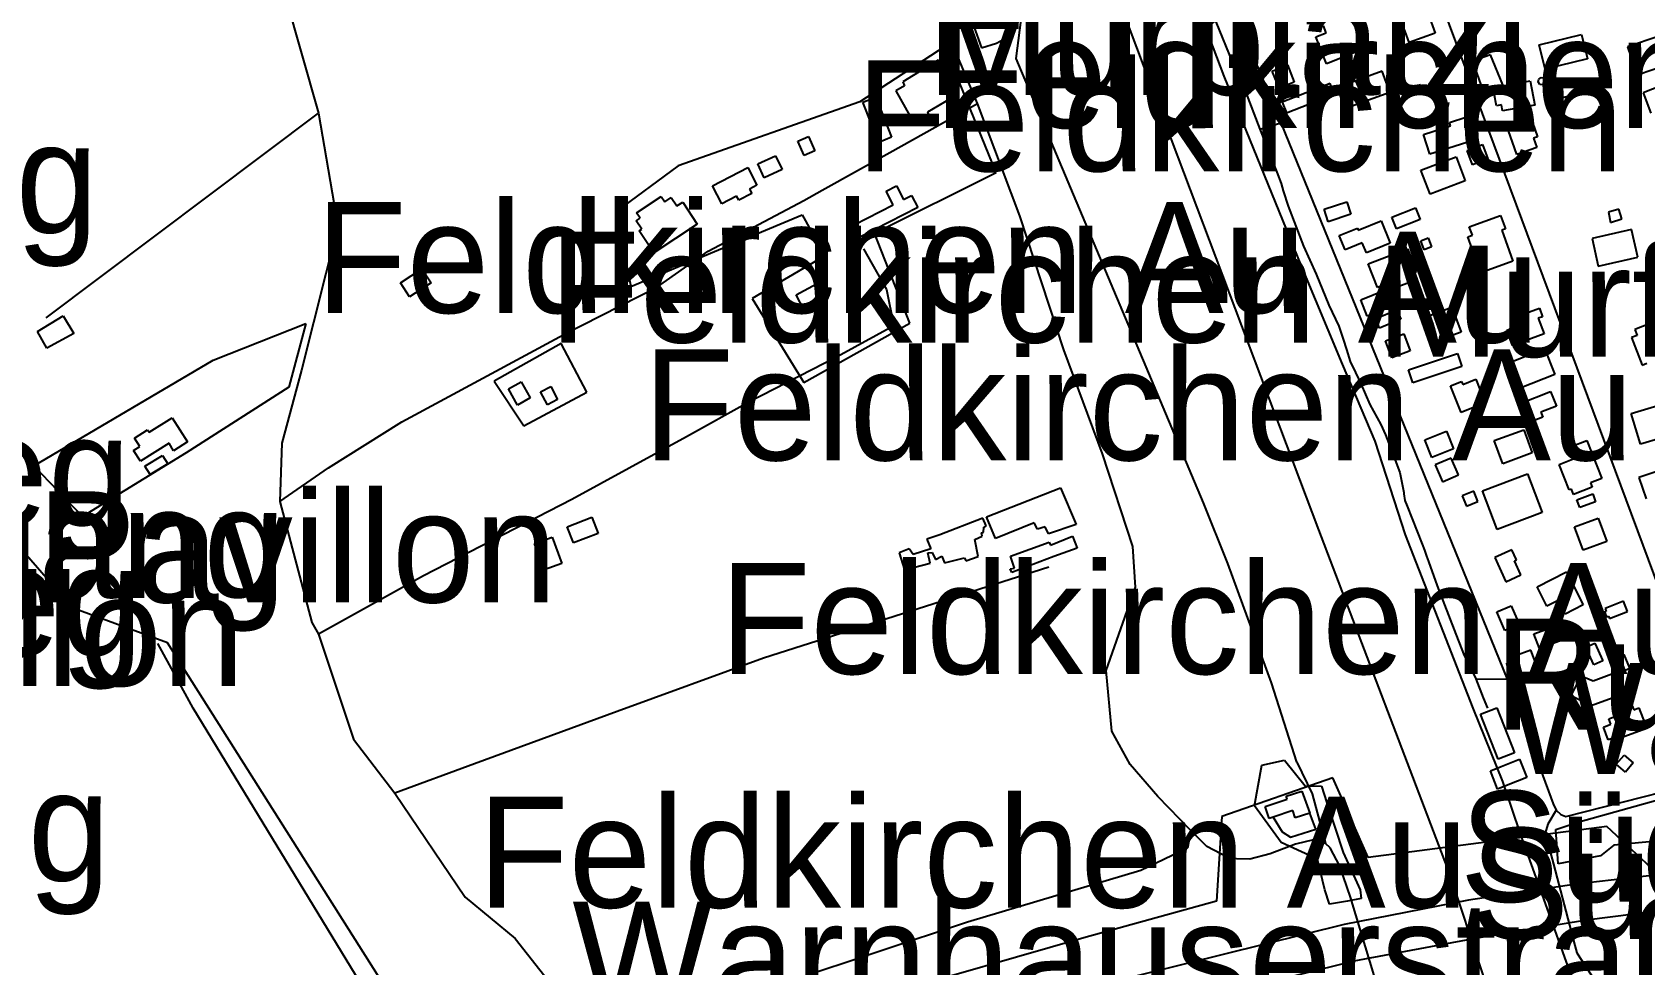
# Model space of a CAD drawing. Extents: x -3657 to 4700, y -7332 to 8131.
# Drawn here: x 984 to 1614, y 2395 to 2760 of the extents above; entities that cross this region are included whole.
import ezdxf

# ---------------------------------------------------------------- set-up
doc = ezdxf.new("R2010")
doc.units = 0
for name, color, linetype in [('OSM_BUILDING_FIRE_STATION', 9, 'CONTINUOUS'), ('OSM_BUILDING_GARAGE', 9, 'CONTINUOUS'), ('OSM_BUILDING_HOUSE', 9, 'CONTINUOUS'), ('OSM_BUILDING_RESIDENTIAL', 9, 'CONTINUOUS'), ('OSM_BUILDING_ROOF', 9, 'CONTINUOUS'), ('OSM_BUILDING_SHED', 9, 'CONTINUOUS'), ('OSM_BUILDING_YES', 9, 'CONTINUOUS'), ('OSM_HIGHWAY_CYCLEWAY', 8, 'CONTINUOUS'), ('OSM_HIGHWAY_FOOTWAY', 8, 'CONTINUOUS'), ('OSM_HIGHWAY_MOTORWAY', 8, 'CONTINUOUS'), ('OSM_HIGHWAY_PATH', 8, 'CONTINUOUS'), ('OSM_HIGHWAY_RESIDENTIAL', 8, 'CONTINUOUS'), ('OSM_HIGHWAY_SERVICE', 8, 'CONTINUOUS'), ('OSM_HIGHWAY_TRACK', 8, 'CONTINUOUS'), ('OSM_LABELS', 8, 'CONTINUOUS'), ('OSM_LANDUSE_CONSTRUCTION', 3, 'CONTINUOUS'), ('OSM_LANDUSE_FARMLAND', 3, 'CONTINUOUS'), ('OSM_LANDUSE_FOREST', 3, 'CONTINUOUS'), ('OSM_LANDUSE_GRASS', 3, 'CONTINUOUS'), ('OSM_LANDUSE_RESIDENTIAL', 3, 'CONTINUOUS'), ('OSM_LEISURE_OUTDOOR_SEATING', 3, 'CONTINUOUS'), ('OSM_LEISURE_SWIMMING_POOL', 3, 'CONTINUOUS'), ('OSM_WATERWAY_DRAIN', 4, 'CONTINUOUS'), ('OSM_WATERWAY_RIVER', 4, 'CONTINUOUS')]:
    doc.layers.add(name, color=color, linetype=linetype)

msp = doc.modelspace()

# ---------------------------------------------------------------- linework, layer by layer
at = {"layer": 'OSM_BUILDING_FIRE_STATION'}
for p, q in [((1553.702167, 2470.60049), (1557.941881, 2472.290653)), ((1557.941881, 2472.290653), (1565.048521, 2475.181721)), ((1565.048521, 2475.181721), (1567.938201, 2468.098604)), ((1556.553925, 2463.495134), (1553.702167, 2470.60049)), ((1567.938201, 2468.098604), (1560.725378, 2465.163058)), ((1560.725378, 2465.163058), (1556.553925, 2463.495134))]:
    msp.add_line(p, q, dxfattribs=at)
at = {"layer": 'OSM_BUILDING_GARAGE'}
for p, q in [((1547.232622, 2580.038537), (1542.704698, 2578.237179)), ((1548.848112, 2575.968802), (1547.232622, 2580.038537)), ((1542.704698, 2578.237179), (1544.312604, 2574.178564)), ((1544.312604, 2574.178564), (1548.848112, 2575.968802)), ((1569.493016, 2517.902812), (1563.182744, 2515.501001)), ((1573.179064, 2508.217733), (1569.493016, 2517.902812)), ((1563.182744, 2515.501001), (1566.876377, 2505.815923)), ((1566.876377, 2505.815923), (1573.179064, 2508.217733))]:
    msp.add_line(p, q, dxfattribs=at)
at = {"layer": 'OSM_BUILDING_HOUSE'}
for p, q in [((985.618426, 2642.452249), (995.652669, 2648.601328)), ((995.652669, 2648.601328), (999.85446, 2641.696123)), ((989.289306, 2635.980704), (985.618426, 2642.452249)), ((999.85446, 2641.696123), (989.289306, 2635.980704)), ((1549.834092, 2492.806117), (1556.2733, 2495.330241)), ((1556.751121, 2475.170601), (1549.834092, 2492.806117)), ((1556.2733, 2495.330241), (1563.182744, 2477.694726)), ((1563.182744, 2477.694726), (1556.751121, 2475.170601))]:
    msp.add_line(p, q, dxfattribs=at)
at = {"layer": 'OSM_BUILDING_RESIDENTIAL'}
for p, q in [((1521.69574, 2627.485412), (1540.861674, 2633.856881)), ((1540.861674, 2633.856881), (1542.560593, 2628.753034)), ((1523.39466, 2622.381565), (1521.69574, 2627.485412)), ((1542.560593, 2628.753034), (1523.39466, 2622.381565))]:
    msp.add_line(p, q, dxfattribs=at)
at = {"layer": 'OSM_BUILDING_ROOF'}
for p, q in [((1308.322089, 2732.119838), (1313.37334, 2734.121346)), ((1314.541347, 2716.452473), (1308.322089, 2732.119838)), ((1313.37334, 2734.121346), (1319.592598, 2718.453981)), ((1319.592598, 2718.453981), (1314.541347, 2716.452473))]:
    msp.add_line(p, q, dxfattribs=at)
at = {"layer": 'OSM_BUILDING_SHED'}
for p, q in [((1602.948075, 2473.21357), (1605.989444, 2476.782928)), ((1606.527941, 2470.15571), (1602.948075, 2473.21357)), ((1605.989444, 2476.782928), (1609.56931, 2473.725067)), ((1609.56931, 2473.725067), (1606.527941, 2470.15571))]:
    msp.add_line(p, q, dxfattribs=at)
at = {"layer": 'OSM_BUILDING_YES'}
for p, q in [((1528.567262, 2768.869761), (1532.109206, 2759.184683)), ((1489.545208, 2759.295878), (1488.437877, 2762.075751)), ((1500.216546, 2763.487927), (1504.380415, 2753.024484)), ((1521.953612, 2755.459653), (1518.404084, 2765.15585)), ((1485.472353, 2757.683551), (1489.545208, 2759.295878)), ((1489.651391, 2747.164511), (1485.472353, 2757.683551)), ((1532.109206, 2759.184683), (1521.953612, 2755.459653)), ((1572.784672, 2754.614571), (1589.296044, 2758.662067)), ((1589.296044, 2758.662067), (1591.639643, 2749.121542)), ((1619.664228, 2757.972658), (1607.384985, 2753.802848)), ((1504.380415, 2753.024484), (1489.651391, 2747.164511)), ((1553.770427, 2750.68939), (1546.701709, 2748.209744)), ((1558.58656, 2738.936087), (1553.770427, 2750.68939)), ((1575.128271, 2745.062927), (1572.784672, 2754.614571)), ((1591.639643, 2749.121542), (1575.128271, 2745.062927)), ((1607.384985, 2753.802848), (1611.101371, 2742.861268)), ((1337.772552, 2748.576687), (1324.006755, 2740.136992)), ((1343.559496, 2740.059155), (1337.772552, 2748.576687)), ((1468.376977, 2744.35128), (1474.323195, 2746.730851)), ((1471.077045, 2737.623987), (1468.376977, 2744.35128)), ((1474.323195, 2746.730851), (1477.023263, 2740.014677)), ((1511.365704, 2744.273443), (1501.088759, 2740.470577)), ((1514.384319, 2736.145094), (1511.365704, 2744.273443)), ((1546.701709, 2748.209744), (1550.903501, 2736.311886)), ((1611.101371, 2742.861268), (1623.388198, 2747.031077)), ((1324.674187, 2738.613621), (1321.306686, 2736.578754)), ((1321.306686, 2736.578754), (1328.542263, 2723.602306)), ((1324.006755, 2740.136992), (1324.674187, 2738.613621)), ((1342.581101, 2733.60985), (1343.559496, 2740.059155)), ((1477.023263, 2740.014677), (1471.077045, 2737.623987)), ((1491.062101, 2739.480942), (1472.358819, 2732.197674)), ((1492.685175, 2735.300013), (1491.062101, 2739.480942)), ((1501.088759, 2740.470577), (1493.838014, 2737.779659)), ((1493.838014, 2737.779659), (1496.856629, 2729.640191)), ((1504.653456, 2732.531259), (1501.088759, 2740.470577)), ((1501.088759, 2740.470577), (1504.653456, 2732.531259)), ((1550.903501, 2736.311886), (1558.58656, 2738.936087)), ((1558.920277, 2738.569143), (1569.326158, 2740.481696)), ((1559.345006, 2736.256289), (1558.920277, 2738.569143)), ((1569.326158, 2740.481696), (1571.062999, 2731.063486)), ((1576.561734, 2738.335634), (1585.920959, 2740.881998)), ((1578.071042, 2732.798127), (1576.561734, 2738.335634)), ((1585.920959, 2740.881998), (1587.430267, 2735.344491)), ((1624.374178, 2740.103633), (1613.391878, 2735.767031)), ((1333.745203, 2728.417047), (1342.581101, 2733.60985)), ((1472.358819, 2732.197674), (1473.989478, 2728.016745)), ((1473.989478, 2728.016745), (1492.685175, 2735.300013)), ((1496.856629, 2729.640191), (1504.653456, 2732.531259)), ((1504.653456, 2732.531259), (1514.384319, 2736.145094)), ((1555.219059, 2735.489044), (1559.345006, 2736.256289)), ((1556.083688, 2730.785499), (1555.219059, 2735.489044)), ((1558.055648, 2731.141322), (1556.083688, 2730.785499)), ((1558.495547, 2728.750631), (1558.055648, 2731.141322)), ((1571.062999, 2731.063486), (1558.495547, 2728.750631)), ((1587.430267, 2735.344491), (1578.071042, 2732.798127)), ((1613.391878, 2735.767031), (1616.509092, 2727.861072)), ((1328.542263, 2723.602306), (1334.329207, 2727.004871)), ((1334.329207, 2727.004871), (1333.745203, 2728.417047)), ((1537.714123, 2724.247237), (1544.168499, 2726.270985)), ((1538.146437, 2722.86842), (1537.714123, 2724.247237)), ((1544.168499, 2726.270985), (1547.035426, 2717.17524)), ((1559.837996, 2723.602306), (1569.22756, 2726.871437)), ((1569.22756, 2726.871437), (1572.094486, 2718.631893)), ((1282.944481, 2716.919491), (1287.055259, 2718.720849)), ((1287.055259, 2718.720849), (1289.512624, 2713.083266)), ((1527.626789, 2719.56593), (1538.146437, 2722.86842)), ((1530.053817, 2711.837883), (1527.626789, 2719.56593)), ((1563.994281, 2711.69333), (1559.837996, 2723.602306)), ((1572.094486, 2718.631893), (1570.547256, 2718.098157)), ((1570.547256, 2718.098157), (1571.82903, 2714.428725)), ((1267.237061, 2708.012778), (1274.237519, 2711.215191)), ((1274.237519, 2711.215191), (1276.732807, 2705.77776)), ((1285.409431, 2711.293028), (1282.944481, 2716.919491)), ((1289.512624, 2713.083266), (1285.409431, 2711.293028)), ((1547.035426, 2717.17524), (1530.053817, 2711.837883)), ((1544.623567, 2713.283417), (1550.638045, 2715.585152)), ((1546.76997, 2707.679193), (1544.623567, 2713.283417)), ((1550.638045, 2715.585152), (1552.776863, 2709.969808)), ((1571.82903, 2714.428725), (1563.994281, 2711.69333)), ((1249.572851, 2699.40629), (1263.30831, 2706.611722)), ((1263.30831, 2706.611722), (1266.948852, 2699.673158)), ((1269.732349, 2702.575346), (1267.237061, 2708.012778)), ((1276.732807, 2705.77776), (1269.732349, 2702.575346)), ((1526.564964, 2705.577609), (1540.308008, 2710.792651)), ((1530.137246, 2696.170518), (1526.564964, 2705.577609)), ((1540.308008, 2710.792651), (1543.887874, 2701.38556)), ((1552.776863, 2709.969808), (1546.76997, 2707.679193)), ((1253.220977, 2692.456607), (1249.572851, 2699.40629)), ((1266.948852, 2699.673158), (1264.028834, 2698.149788)), ((1317.408273, 2697.404782), (1321.496298, 2699.506366)), ((1321.496298, 2699.506366), (1324.264626, 2694.091173)), ((1543.887874, 2701.38556), (1530.137246, 2696.170518)), ((1219.819009, 2688.953967), (1229.451275, 2695.303197)), ((1229.451275, 2695.303197), (1230.861985, 2693.179374)), ((1230.861985, 2693.179374), (1233.440702, 2694.880657)), ((1233.440702, 2694.880657), (1235.625026, 2691.567048)), ((1235.625026, 2691.567048), (1237.907949, 2693.068179)), ((1237.907949, 2693.068179), (1243.565957, 2684.483931)), ((1258.962414, 2695.46999), (1253.220977, 2692.456607)), ((1259.834627, 2693.813185), (1258.962414, 2695.46999)), ((1264.908632, 2696.481864), (1259.834627, 2693.813185)), ((1264.028834, 2698.149788), (1264.908632, 2696.481864)), ((1320.184186, 2691.989589), (1317.408273, 2697.404782)), ((1324.264626, 2694.091173), (1327.38184, 2695.69238)), ((1327.38184, 2695.69238), (1329.793699, 2690.988834)), ((1488.672995, 2690.310545), (1497.569569, 2693.201613)), ((1497.569569, 2693.201613), (1499.154721, 2688.320156)), ((1219.690073, 2685.81827), (1221.222134, 2686.830144)), ((1221.222134, 2686.830144), (1219.819009, 2688.953967)), ((1305.000095, 2684.217063), (1320.184186, 2691.989589)), ((1329.793699, 2690.988834), (1307.404369, 2679.524637)), ((1490.258148, 2685.429088), (1488.672995, 2690.310545)), ((1499.154721, 2688.320156), (1490.258148, 2685.429088)), ((1515.165519, 2687.163729), (1524.426146, 2690.910998)), ((1517.023712, 2682.582498), (1515.165519, 2687.163729)), ((1526.284339, 2686.329767), (1517.023712, 2682.582498)), ((1524.426146, 2690.910998), (1526.284339, 2686.329767)), ((1545.480611, 2683.41646), (1557.721932, 2687.842018)), ((1557.721932, 2687.842018), (1559.618047, 2682.604737)), ((1603.92647, 2690.366143), (1599.906706, 2689.142999)), ((1599.906706, 2689.142999), (1600.634814, 2685.128862)), ((1600.634814, 2685.128862), (1605.102062, 2686.48544)), ((1605.102062, 2686.48544), (1603.92647, 2690.366143)), ((1221.866813, 2682.504661), (1219.690073, 2685.81827)), ((1220.933925, 2681.893089), (1221.866813, 2682.504661)), ((1226.599517, 2673.297722), (1220.933925, 2681.893089)), ((1243.565957, 2684.483931), (1226.599517, 2673.297722)), ((1307.404369, 2679.524637), (1305.000095, 2684.217063)), ((1494.626798, 2680.047254), (1501.7031, 2682.893844)), ((1496.871798, 2674.476388), (1494.626798, 2680.047254)), ((1501.7031, 2682.893844), (1502.036816, 2682.071001)), ((1502.036816, 2682.071001), (1511.054741, 2685.707075)), ((1511.054741, 2685.707075), (1514.581515, 2676.978274)), ((1544.851101, 2679.46904), (1546.671372, 2680.12509)), ((1546.671372, 2680.12509), (1545.480611, 2683.41646)), ((1559.618047, 2682.604737), (1558.146662, 2682.071001)), ((1558.146662, 2682.071001), (1562.553234, 2669.928515)), ((1608.901877, 2682.32675), (1593.467498, 2678.857468)), ((1611.328905, 2671.540842), (1608.901877, 2682.32675)), ((1503.614384, 2677.200663), (1496.871798, 2674.476388)), ((1505.22229, 2673.208766), (1503.614384, 2677.200663)), ((1514.581515, 2676.978274), (1505.22229, 2673.208766)), ((1505.988321, 2668.905522), (1521.301348, 2674.86557)), ((1521.301348, 2674.86557), (1524.843292, 2665.780944)), ((1526.542211, 2678.001267), (1529.356046, 2679.057619)), ((1527.869492, 2674.476388), (1526.542211, 2678.001267)), ((1530.675742, 2675.53274), (1527.869492, 2674.476388)), ((1529.356046, 2679.057619), (1530.675742, 2675.53274)), ((1549.963028, 2665.369523), (1544.851101, 2679.46904)), ((1593.467498, 2678.857468), (1595.894526, 2668.07156)), ((1509.568186, 2659.720821), (1505.988321, 2668.905522)), ((1562.553234, 2669.928515), (1549.963028, 2665.369523)), ((1595.894526, 2668.07156), (1611.328905, 2671.540842)), ((1127.516114, 2661.511059), (1135.965204, 2666.98185)), ((1131.050473, 2656.062508), (1127.516114, 2661.511059)), ((1139.491979, 2661.533298), (1131.050473, 2656.062508)), ((1135.965204, 2666.98185), (1139.491979, 2661.533298)), ((1282.216373, 2656.851992), (1290.255902, 2661.121877)), ((1290.255902, 2661.121877), (1293.320024, 2655.36198)), ((1514.877309, 2661.789047), (1509.568186, 2659.720821)), ((1515.870874, 2659.231563), (1514.877309, 2661.789047)), ((1524.191028, 2662.467336), (1515.870874, 2659.231563)), ((1524.843292, 2665.780944), (1523.159541, 2665.124894)), ((1523.159541, 2665.124894), (1524.191028, 2662.467336)), ((1285.288079, 2651.092095), (1282.216373, 2656.851992)), ((1293.320024, 2655.36198), (1285.288079, 2651.092095)), ((1503.007627, 2654.906081), (1512.75366, 2658.720067)), ((1505.525669, 2648.467894), (1503.007627, 2654.906081)), ((1512.75366, 2658.720067), (1515.271701, 2652.28188)), ((1515.271701, 2652.28188), (1505.525669, 2648.467894)), ((1527.164137, 2647.756247), (1538.669765, 2651.970535)), ((1538.669765, 2651.970535), (1542.242046, 2642.20762)), ((1562.189179, 2647.633932), (1572.890854, 2651.581352)), ((1574.104368, 2648.278863), (1572.45854, 2647.667291)), ((1572.890854, 2651.581352), (1574.104368, 2648.278863)), ((1530.744003, 2637.993332), (1527.164137, 2647.756247)), ((1542.242046, 2642.20762), (1530.744003, 2637.993332)), ((1560.186882, 2642.941507), (1563.470953, 2644.153531)), ((1562.363622, 2637.048175), (1560.186882, 2642.941507)), ((1563.470953, 2644.153531), (1562.189179, 2647.633932)), ((1572.45854, 2647.667291), (1574.703541, 2641.596048)), ((1616.152622, 2645.554587), (1610.206404, 2643.286211)), ((1610.206404, 2643.286211), (1611.086202, 2640.973356)), ((1512.662647, 2638.782816), (1519.867885, 2641.562689)), ((1515.203441, 2632.188957), (1512.662647, 2638.782816)), ((1519.867885, 2641.562689), (1522.40868, 2634.96883)), ((1561.33972, 2630.409838), (1574.893152, 2635.769434)), ((1574.703541, 2641.596048), (1562.363622, 2637.048175)), ((1574.893152, 2635.769434), (1578.890163, 2625.672934)), ((1611.086202, 2640.973356), (1608.901877, 2640.139394)), ((1608.901877, 2640.139394), (1613.035408, 2629.320128)), ((1522.40868, 2634.96883), (1515.203441, 2632.188957)), ((1565.336731, 2620.313339), (1561.33972, 2630.409838)), ((1613.035408, 2629.320128), (1614.916355, 2630.042895)), ((1538.154021, 2621.258496), (1542.461995, 2622.982017)), ((1542.461995, 2622.982017), (1542.96257, 2621.736634)), ((1542.96257, 2621.736634), (1548.066912, 2623.782621)), ((1548.066912, 2623.782621), (1551.737792, 2614.609039)), ((1578.890163, 2625.672934), (1565.336731, 2620.313339)), ((1169.738811, 2620.024232), (1174.691464, 2622.792986)), ((1173.258001, 2613.730599), (1169.738811, 2620.024232)), ((1174.691464, 2622.792986), (1178.210654, 2616.499353)), ((1182.291094, 2618.934522), (1186.29569, 2621.024986)), ((1184.991162, 2613.775077), (1182.291094, 2618.934522)), ((1186.29569, 2621.024986), (1188.995758, 2615.865542)), ((1542.325475, 2610.839531), (1538.154021, 2621.258496)), ((1565.389822, 2614.353291), (1577.236751, 2619.056836)), ((1577.236751, 2619.056836), (1579.504505, 2613.330298)), ((1608.772941, 2610.450349), (1629.850159, 2616.755101)), ((1178.210654, 2616.499353), (1173.258001, 2613.730599)), ((1188.995758, 2615.865542), (1184.991162, 2613.775077)), ((1551.737792, 2614.609039), (1542.325475, 2610.839531)), ((1568.431191, 2606.69196), (1565.389822, 2614.353291)), ((1579.504505, 2613.330298), (1573.414182, 2610.917368)), ((1573.414182, 2610.917368), (1574.187797, 2608.982576)), ((1612.390729, 2598.36346), (1608.772941, 2610.450349)), ((1023.571071, 2600.820868), (1028.660245, 2604.023282)), ((1028.660245, 2604.023282), (1029.274586, 2603.044767)), ((1029.274586, 2603.044767), (1038.345602, 2608.737947)), ((1038.345602, 2608.737947), (1044.284235, 2599.275259)), ((1555.188722, 2599.786755), (1566.770194, 2604.06776)), ((1566.770194, 2604.06776), (1570.114942, 2595.027613)), ((1574.187797, 2608.982576), (1568.431191, 2606.69196)), ((1633.28592, 2604.612615), (1612.390729, 2598.36346)), ((1025.649213, 2597.518379), (1023.571071, 2600.820868)), ((1037.048659, 2598.741523), (1025.884332, 2591.725123)), ((1038.853761, 2595.861575), (1037.048659, 2598.741523)), ((1044.284235, 2599.275259), (1038.853761, 2595.861575)), ((1528.074272, 2600.142579), (1536.546116, 2603.500666)), ((1530.804678, 2593.248494), (1528.074272, 2600.142579)), ((1536.546116, 2603.500666), (1539.284106, 2596.606581)), ((1558.533469, 2590.746608), (1555.188722, 2599.786755)), ((1585.34454, 2597.529498), (1591.381771, 2599.89795)), ((1591.381771, 2599.89795), (1597.229391, 2584.986711)), ((1023.207017, 2595.983889), (1025.649213, 2597.518379)), ((1025.884332, 2591.725123), (1023.207017, 2595.983889)), ((1027.643927, 2589.790332), (1034.538202, 2594.026858)), ((1034.538202, 2594.026858), (1036.563253, 2590.735488)), ((1539.284106, 2596.606581), (1530.804678, 2593.248494)), ((1538.373971, 2592.981626), (1532.169881, 2590.26847)), ((1541.233313, 2586.432245), (1538.373971, 2592.981626)), ((1570.114942, 2595.027613), (1558.533469, 2590.746608)), ((1580.619421, 2590.468621), (1587.119304, 2593.014984)), ((1587.119304, 2593.014984), (1585.34454, 2597.529498)), ((1029.676562, 2586.487842), (1027.643927, 2589.790332)), ((1036.563253, 2590.735488), (1029.676562, 2586.487842)), ((1532.169881, 2590.26847), (1535.029223, 2583.730208)), ((1535.029223, 2583.730208), (1541.233313, 2586.432245)), ((1550.615291, 2580.18309), (1568.188488, 2586.865905)), ((1568.188488, 2586.865905), (1573.960263, 2571.698917)), ((1584.525418, 2580.494436), (1580.619421, 2590.468621)), ((1619.967606, 2588.155766), (1611.821895, 2585.375893)), ((1611.821895, 2585.375893), (1614.666068, 2577.036274)), ((1356.733706, 2569.997635), (1385.630503, 2581.295039)), ((1385.630503, 2581.295039), (1391.698072, 2566.950894)), ((1556.387067, 2565.016102), (1550.615291, 2580.18309)), ((1585.435554, 2580.850259), (1584.525418, 2580.494436)), ((1586.269844, 2578.715317), (1585.435554, 2580.850259)), ((1593.520589, 2581.561907), (1586.269844, 2578.715317)), ((1597.229391, 2584.986711), (1592.853157, 2583.274309)), ((1592.853157, 2583.274309), (1593.520589, 2581.561907)), ((1192.696975, 2566.083573), (1202.389917, 2569.841962)), ((1202.389917, 2569.841962), (1204.839698, 2563.51497)), ((1355.247151, 2569.530616), (1338.477907, 2563.003474)), ((1356.619939, 2566.439397), (1355.247151, 2569.530616)), ((1355.641543, 2565.894542), (1356.619939, 2566.439397)), ((1360.177051, 2561.468984), (1356.733706, 2569.997635)), ((1375.308051, 2567.651422), (1360.177051, 2561.468984)), ((1376.59741, 2565.182894), (1375.308051, 2567.651422)), ((1391.698072, 2566.950894), (1380.905384, 2563.392656)), ((1573.960263, 2571.698917), (1556.387067, 2565.016102)), ((1586.649067, 2566.094693), (1595.849019, 2569.463899)), ((1595.849019, 2569.463899), (1599.186182, 2560.345915)), ((1179.970249, 2559.556431), (1186.826602, 2562.102795)), ((1186.826602, 2562.102795), (1190.664339, 2551.783906)), ((1195.146756, 2559.767701), (1192.696975, 2566.083573)), ((1204.839698, 2563.51497), (1195.146756, 2559.767701)), ((1338.477907, 2563.003474), (1333.388733, 2561.313311)), ((1333.388733, 2561.313311), (1334.951132, 2557.488205)), ((1352.160275, 2561.157638), (1355.012033, 2562.369663)), ((1353.487556, 2554.474823), (1352.160275, 2561.157638)), ((1354.738992, 2563.781838), (1355.565698, 2563.937511)), ((1355.012033, 2562.369663), (1354.738992, 2563.781838)), ((1355.565698, 2563.937511), (1355.641543, 2565.894542)), ((1366.03984, 2554.552659), (1381.254269, 2560.101286)), ((1379.570519, 2566.050215), (1376.59741, 2565.182894)), ((1380.905384, 2563.392656), (1379.570519, 2566.050215)), ((1381.254269, 2560.101286), (1381.724506, 2558.855903)), ((1381.724506, 2558.855903), (1390.287363, 2562.414141)), ((1390.287363, 2562.414141), (1392.160725, 2557.721715)), ((1589.978646, 2556.987828), (1586.649067, 2566.094693)), ((1599.186182, 2560.345915), (1589.978646, 2556.987828)), ((1183.800402, 2549.237542), (1179.970249, 2559.556431)), ((1326.471705, 2557.443727), (1322.5202, 2555.964835)), ((1322.5202, 2555.964835), (1324.674187, 2549.315378)), ((1328.072026, 2555.264307), (1326.471705, 2557.443727)), ((1334.951132, 2557.488205), (1328.072026, 2555.264307)), ((1333.707281, 2555.886998), (1335.504798, 2556.042671)), ((1334.602247, 2551.895101), (1333.707281, 2555.886998)), ((1335.504798, 2556.042671), (1336.756234, 2553.307276)), ((1336.756234, 2553.307276), (1339.175677, 2554.630496)), ((1339.175677, 2554.630496), (1340.237502, 2552.017415)), ((1340.237502, 2552.017415), (1348.057082, 2553.974446)), ((1348.057082, 2553.974446), (1348.641085, 2552.762421)), ((1348.641085, 2552.762421), (1353.487556, 2554.474823)), ((1367.609823, 2549.93807), (1366.03984, 2554.552659)), ((1383.051786, 2554.519301), (1366.547999, 2548.259026)), ((1392.160725, 2557.721715), (1383.051786, 2554.519301)), ((1562.067828, 2557.143501), (1555.446593, 2554.118999)), ((1555.446593, 2554.118999), (1559.777321, 2544.634072)), ((1563.895683, 2553.151603), (1562.067828, 2557.143501)), ((1190.664339, 2551.783906), (1183.800402, 2549.237542)), ((1324.674187, 2549.315378), (1334.602247, 2551.895101)), ((1366.001917, 2549.593366), (1367.609823, 2549.93807)), ((1366.547999, 2548.259026), (1366.001917, 2549.593366)), ((1559.777321, 2544.634072), (1565.594603, 2547.280511)), ((1563.084146, 2552.773541), (1563.895683, 2553.151603)), ((1565.594603, 2547.280511), (1563.084146, 2552.773541)), ((1571.96555, 2542.576966), (1583.516685, 2548.448058)), ((1583.516685, 2548.448058), (1590.046906, 2535.605044)), ((1575.795703, 2535.049069), (1571.96555, 2542.576966)), ((1556.265715, 2532.802932), (1561.885801, 2535.215862)), ((1561.885801, 2535.215862), (1564.99543, 2527.965952)), ((1580.20986, 2537.284087), (1575.795703, 2535.049069)), ((1582.909928, 2531.980089), (1580.20986, 2537.284087)), ((1590.046906, 2535.605044), (1582.909928, 2531.980089)), ((1559.375344, 2525.564142), (1556.265715, 2532.802932)), ((1564.99543, 2527.965952), (1559.375344, 2525.564142)), ((1570.752036, 2524.174205), (1581.089657, 2527.988191)), ((1572.860517, 2518.458786), (1570.752036, 2524.174205)), ((1583.198137, 2522.272772), (1572.860517, 2518.458786)), ((1581.089657, 2527.988191), (1583.198137, 2522.272772)), ((1591.048055, 2519.003641), (1594.597583, 2520.615968)), ((1594.172853, 2512.131795), (1591.048055, 2519.003641)), ((1594.597583, 2520.615968), (1597.714796, 2513.733002)), ((1606.019782, 2516.17929), (1601.689054, 2514.377932)), ((1608.287536, 2510.741858), (1606.019782, 2516.17929)), ((1597.714796, 2513.733002), (1594.172853, 2512.131795)), ((1601.689054, 2514.377932), (1603.956808, 2508.9405)), ((1603.956808, 2508.9405), (1608.287536, 2510.741858)), ((1585.261111, 2499.922592), (1589.205031, 2507.739595)), ((1589.205031, 2507.739595), (1593.899812, 2505.88264)), ((1593.899812, 2505.88264), (1602.31098, 2508.929381)), ((1602.31098, 2508.929381), (1605.663312, 2500.667598)), ((1593.080691, 2496.053008), (1585.261111, 2499.922592)), ((1605.663312, 2500.667598), (1593.080691, 2496.053008)), ((1600.020473, 2491.026998), (1602.432331, 2491.927677)), ((1600.839595, 2488.858697), (1600.020473, 2491.026998)), ((1601.81799, 2493.562242), (1609.083904, 2496.297637)), ((1602.432331, 2491.927677), (1601.81799, 2493.562242)), ((1609.083904, 2496.297637), (1609.766506, 2494.47404)), ((1609.766506, 2494.47404), (1611.821895, 2495.241285)), ((1611.821895, 2495.241285), (1614.825341, 2487.24637)), ((1597.934746, 2487.768986), (1600.839595, 2488.858697)), ((1599.823277, 2482.731856), (1597.934746, 2487.768986)), ((1614.825341, 2487.24637), (1603.09218, 2482.843051)), ((1602.720541, 2483.821566), (1599.823277, 2482.731856)), ((1603.09218, 2482.843051), (1602.720541, 2483.821566)), ((1465.676909, 2456.712243), (1474.24735, 2459.603311)), ((1473.875711, 2460.704141), (1479.935696, 2462.750128)), ((1474.24735, 2459.603311), (1473.875711, 2460.704141)), ((1479.935696, 2462.750128), (1483.068078, 2454.065804)), ((1467.254477, 2452.030937), (1465.676909, 2456.712243)), ((1476.454428, 2455.133275), (1468.816876, 2452.553553)), ((1476.454428, 2455.133275), (1468.816876, 2452.553553)), ((1477.432824, 2452.242207), (1476.454428, 2455.133275)), ((1477.432824, 2452.242207), (1476.454428, 2455.133275)), ((1483.068078, 2454.065804), (1477.432824, 2452.242207)), ((1483.068078, 2454.065804), (1477.432824, 2452.242207)), ((1485.510275, 2447.850008), (1483.068078, 2454.065804)), ((1468.816876, 2452.553553), (1467.254477, 2452.030937)), ((1468.816876, 2452.553553), (1472.290559, 2446.726939)), ((1472.290559, 2446.726939), (1475.544293, 2444.703191)), ((1475.544293, 2444.703191), (1485.510275, 2447.850008))]:
    msp.add_line(p, q, dxfattribs=at)
at = {"layer": 'OSM_HIGHWAY_CYCLEWAY'}
for p, q in [((1353.2221, 2731.697297), (1337.416082, 2769.236704)), ((1369.703134, 2687.708584), (1353.2221, 2731.697297)), ((1386.988122, 2635.246818), (1369.703134, 2687.708584)), ((1402.043278, 2594.627311), (1386.988122, 2635.246818)), ((1413.882622, 2558.333287), (1402.043278, 2594.627311)), ((1414.982369, 2542.499129), (1413.882622, 2558.333287)), ((1403.522248, 2509.852299), (1414.982369, 2542.499129)), ((1405.706573, 2486.15666), (1403.522248, 2509.852299)), ((1412.919395, 2473.113495), (1405.706573, 2486.15666)), ((1423.636239, 2460.570707), (1412.919395, 2473.113495)), ((1436.651175, 2447.294033), (1423.636239, 2460.570707)), ((1442.840095, 2440.989281), (1436.651175, 2447.294033)), ((1448.316077, 2438.142691), (1442.840095, 2440.989281)), ((1477.463162, 2441.967796), (1467.664037, 2438.176049)), ((1484.539464, 2443.63572), (1477.463162, 2441.967796)), ((1486.867894, 2443.291016), (1484.539464, 2443.63572)), ((1489.302506, 2442.201305), (1486.867894, 2443.291016)), ((1491.062101, 2440.511143), (1489.302506, 2442.201305)), ((1494.907423, 2433.383548), (1491.062101, 2440.511143)), ((1451.319523, 2436.585962), (1448.316077, 2438.142691)), ((1454.421568, 2436.230138), (1451.319523, 2436.585962)), ((1459.654846, 2436.163421), (1454.421568, 2436.230138)), ((1467.664037, 2438.176049), (1459.654846, 2436.163421)), ((1499.003032, 2421.174345), (1494.907423, 2433.383548)), ((1508.658051, 2389.316998), (1499.003032, 2421.174345))]:
    msp.add_line(p, q, dxfattribs=at)
at = {"layer": 'OSM_HIGHWAY_FOOTWAY'}
for p, q in [((1446.427546, 2763.576882), (1452.70748, 2747.965115)), ((1452.70748, 2747.965115), (1457.811822, 2736.589874)), ((1457.811822, 2736.589874), (1463.62152, 2721.600798)), ((1465.858936, 2722.223489), (1471.805153, 2724.035967)), ((1463.62152, 2721.600798), (1465.858936, 2722.223489)), ((1463.62152, 2721.600798), (1470.220001, 2704.821483)), ((1470.220001, 2704.821483), (1471.956843, 2700.340328)), ((1471.956843, 2700.340328), (1472.722873, 2697.549335)), ((1472.722873, 2697.549335), (1474.626573, 2691.466973)), ((1474.626573, 2691.466973), (1480.625882, 2675.810727)), ((1480.625882, 2675.810727), (1485.639211, 2664.946983)), ((1485.639211, 2664.946983), (1490.599449, 2652.815616)), ((1490.599449, 2652.815616), (1494.467524, 2644.531594)), ((1494.467524, 2644.531594), (1496.21195, 2639.516703)), ((1496.21195, 2639.516703), (1497.448217, 2635.502566)), ((1497.448217, 2635.502566), (1498.912018, 2630.732304)), ((1498.912018, 2630.732304), (1500.974992, 2626.42906)), ((1500.974992, 2626.42906), (1503.227577, 2621.803351)), ((1503.227577, 2621.803351), (1506.617831, 2613.94187)), ((1506.617831, 2613.94187), (1510.84996, 2606.091508)), ((1510.84996, 2606.091508), (1512.670231, 2602.08849)), ((1512.670231, 2602.08849), (1516.159083, 2593.259613)), ((1516.159083, 2593.259613), (1518.290317, 2587.288446)), ((1518.290317, 2587.288446), (1519.860301, 2579.449203)), ((1519.860301, 2579.449203), (1519.928561, 2578.937707)), ((1519.928561, 2578.937707), (1520.262277, 2576.391343)), ((1520.262277, 2576.391343), (1521.164828, 2574.111847)), ((1521.164828, 2574.111847), (1527.035201, 2559.311802)), ((1527.035201, 2559.311802), (1527.892245, 2556.94335)), ((1527.892245, 2556.94335), (1528.749289, 2554.563779)), ((1528.749289, 2554.563779), (1529.507735, 2552.473314)), ((1529.507735, 2552.473314), (1532.935912, 2542.999506)), ((1532.935912, 2542.999506), (1540.186657, 2524.118608)), ((1540.186657, 2524.118608), (1542.492333, 2518.091843)), ((1542.492333, 2518.091843), (1543.258364, 2516.390561)), ((1543.258364, 2516.390561), (1547.983483, 2506.605407)), ((1547.983483, 2506.605407), (1550.835241, 2499.155347)), ((1550.835241, 2499.155347), (1552.625174, 2495.196807))]:
    msp.add_line(p, q, dxfattribs=at)
at = {"layer": 'OSM_HIGHWAY_MOTORWAY'}
for p, q in [((1648.902326, 2433.483623), (1587.24824, 2426.278192)), ((1587.24824, 2426.278192), (1545.222739, 2420.106874)), ((1545.222739, 2420.106874), (1496.591173, 2410.510751)), ((1591.321096, 2412.434424), (1652.22432, 2420.051276)), ((1496.591173, 2410.510751), (1402.953413, 2387.348848)), ((1548.537149, 2405.373546), (1591.321096, 2412.434424)), ((1500.474417, 2396.311159), (1548.537149, 2405.373546)), ((1405.60039, 2372.893508), (1500.474417, 2396.311159))]:
    msp.add_line(p, q, dxfattribs=at)
at = {"layer": 'OSM_HIGHWAY_PATH'}
for p, q in [((1368.231749, 2749.277215), (1370.590516, 2767.313032)), ((1441.603828, 2575.446186), (1368.231749, 2749.277215)), ((1451.031314, 2551.783906), (1441.603828, 2575.446186)), ((1468.119105, 2505.093156), (1451.031314, 2551.783906)), ((1477.986489, 2473.980815), (1468.119105, 2505.093156)), ((1547.983483, 2506.605407), (1560.315818, 2506.460854))]:
    msp.add_line(p, q, dxfattribs=at)
at = {"layer": 'OSM_HIGHWAY_RESIDENTIAL'}
for p, q in [((1510.008085, 2836.854339), (1646.66491, 2469.021522)), ((1440.564757, 2799.459485), (1471.805153, 2724.035967)), ((1076.715392, 2793.488318), (1095.562778, 2727.90555)), ((988.970758, 2647.811844), (1095.562778, 2727.90555)), ((1095.562778, 2727.90555), (1103.071395, 2683.816762)), ((1471.805153, 2724.035967), (1560.315818, 2506.460854)), ((1292.485733, 2697.782844), (1318.925166, 2712.549531)), ((1247.828425, 2673.875935), (1285.219819, 2693.72423)), ((1285.219819, 2693.72423), (1292.485733, 2697.782844)), ((1103.071395, 2683.816762), (1088.896037, 2627.374217)), ((1228.017812, 2659.887613), (1247.828425, 2673.875935)), ((1308.57996, 2674.832211), (1317.567547, 2658.931337)), ((1191.491046, 2641.306941), (1228.017812, 2659.887613)), ((1317.567547, 2658.931337), (1320.487565, 2644.720625)), ((1320.487565, 2644.720625), (1298.303015, 2632.600378)), ((1128.092533, 2607.125621), (1191.491046, 2641.306941)), ((1298.303015, 2632.600378), (1263.73304, 2614.82031)), ((1088.896037, 2627.374217), (1081.175055, 2598.763762)), ((1263.73304, 2614.82031), (1239.364166, 2601.332365)), ((1099.392931, 2589.145401), (1128.092533, 2607.125621)), ((1081.175055, 2598.763762), (1080.318011, 2575.924324)), ((1239.364166, 2601.332365), (1194.494492, 2576.791645)), ((1080.318011, 2575.924324), (1099.392931, 2589.145401)), ((1080.318011, 2575.924324), (1092.946139, 2528.633122)), ((1194.494492, 2576.791645), (1136.556792, 2546.85797)), ((1381.094995, 2550.316133), (1269.436555, 2514.744876)), ((1136.556792, 2546.85797), (1095.547609, 2524.085249)), ((1092.946139, 2528.633122), (1095.547609, 2524.085249)), ((1095.547609, 2524.085249), (1109.214809, 2483.08768)), ((1269.436555, 2514.744876), (1212.287639, 2493.851349)), ((1560.315818, 2506.460854), (1578.30616, 2457.701878)), ((1212.287639, 2493.851349), (1156.44325, 2473.369243)), ((1109.214809, 2483.08768), (1125.31662, 2461.960644)), ((1156.44325, 2473.369243), (1125.31662, 2461.960644)), ((1583.1678, 2452.775943), (1646.66491, 2469.021522)), ((1578.30616, 2457.701878), (1579.413491, 2455.25559)), ((1579.413491, 2455.25559), (1581.286853, 2453.576546)), ((1581.286853, 2453.576546), (1583.1678, 2452.775943))]:
    msp.add_line(p, q, dxfattribs=at)
at = {"layer": 'OSM_HIGHWAY_SERVICE'}
for p, q in [((1318.925166, 2712.549531), (1353.2221, 2731.697297)), ((1125.31662, 2461.960644), (1152.833046, 2421.27442)), ((1152.833046, 2421.27442), (1172.363034, 2405.006602)), ((1172.363034, 2405.006602), (1195.124003, 2376.240475))]:
    msp.add_line(p, q, dxfattribs=at)
at = {"layer": 'OSM_HIGHWAY_TRACK'}
for p, q in [((1046.521651, 2495.196807), (1032.66484, 2520.482534)), ((1115.396145, 2381.922536), (1046.521651, 2495.196807)), ((1477.986489, 2473.980815), (1484.084396, 2461.682657)), ((1484.084396, 2461.682657), (1489.302506, 2442.201305)), ((1579.413491, 2455.25559), (1576.182511, 2449.807038)), ((1436.651175, 2447.294033), (1435.301141, 2440.399948)), ((1576.182511, 2449.807038), (1575.166193, 2446.315518)), ((1435.301141, 2440.399948), (1417.030173, 2431.682265)), ((1575.166193, 2446.315518), (1578.366836, 2434.106315)), ((1578.366836, 2434.106315), (1586.709743, 2402.293446)), ((1417.030173, 2431.682265), (1349.285764, 2411.42255)), ((1349.285764, 2411.42255), (1280.221659, 2388.549753)), ((1586.709743, 2402.293446), (1587.460605, 2399.446856)), ((1587.460605, 2399.446856), (1598.465658, 2382.678661))]:
    msp.add_line(p, q, dxfattribs=at)
at = {"layer": 'OSM_LANDUSE_CONSTRUCTION'}
for p, q in [((1492.13151, 2467.876214), (1448.664962, 2452.820421)), ((1505.973152, 2436.741635), (1492.13151, 2467.876214)), ((1448.664962, 2452.820421), (1446.670248, 2419.684333)), ((1599.299949, 2448.89524), (1505.973152, 2436.741635)), ((1642.994031, 2407.91991), (1599.299949, 2448.89524)), ((1446.670248, 2419.684333), (1394.709104, 2405.340187)), ((1394.709104, 2405.340187), (1316.672581, 2382.967768))]:
    msp.add_line(p, q, dxfattribs=at)
at = {"layer": 'OSM_LANDUSE_FARMLAND'}
for p, q in [((999.179443, 2534.3819), (956.751966, 2583.285428)), ((1036.510162, 2520.693804), (999.179443, 2534.3819)), ((1134.956471, 2365.087624), (1036.510162, 2520.693804))]:
    msp.add_line(p, q, dxfattribs=at)
at = {"layer": 'OSM_LANDUSE_FOREST'}
for p, q in [((1587.968764, 2450.629881), (1619.133315, 2459.258607)), ((1722.266821, 2452.998333), (1602.000017, 2441.567494)), ((1579.269386, 2447.716574), (1587.968764, 2450.629881)), ((1580.217444, 2434.317585), (1579.269386, 2447.716574)), ((1602.000017, 2441.567494), (1596.827415, 2437.464402)), ((1596.827415, 2437.464402), (1580.217444, 2434.317585))]:
    msp.add_line(p, q, dxfattribs=at)
at = {"layer": 'OSM_LANDUSE_GRASS'}
for p, q in [((1461.505455, 2456.901275), (1464.357212, 2472.868866)), ((1464.357212, 2472.868866), (1473.200694, 2474.75918)), ((1473.200694, 2474.75918), (1481.316068, 2464.751637)), ((1481.316068, 2464.751637), (1487.687015, 2464.6738)), ((1487.687015, 2464.6738), (1489.810665, 2458.10218)), ((1471.903751, 2442.590488), (1461.505455, 2456.901275)), ((1489.810665, 2458.10218), (1496.105768, 2438.687546)), ((1482.961896, 2437.486641), (1471.903751, 2442.590488)), ((1486.132201, 2436.018868), (1482.961896, 2437.486641)), ((1488.961205, 2424.076532), (1486.132201, 2436.018868)), ((1496.105768, 2438.687546), (1502.855938, 2424.12101)), ((1490.872489, 2418.505667), (1488.961205, 2424.076532)), ((1502.855938, 2424.12101), (1503.25033, 2420.762924)), ((1497.872947, 2419.717691), (1490.872489, 2418.505667)), ((1503.25033, 2420.762924), (1497.872947, 2419.717691))]:
    msp.add_line(p, q, dxfattribs=at)
at = {"layer": 'OSM_LANDUSE_RESIDENTIAL'}
for p, q in [((1340.427114, 2753.969641), (1307.192004, 2732.242152)), ((1360.450092, 2704.643571), (1340.427114, 2753.969641)), ((1307.192004, 2732.242152), (1236.178692, 2707.30113)), ((1236.178692, 2707.30113), (1211.703635, 2689.243074)), ((1312.903103, 2680.881215), (1360.450092, 2704.643571)), ((1211.703635, 2689.243074), (1217.596762, 2660.143362)), ((1217.596762, 2660.143362), (1284.57514, 2688.064408)), ((1284.57514, 2688.064408), (1293.502051, 2672.130175)), ((1326.661316, 2645.71026), (1312.903103, 2680.881215)), ((1293.502051, 2672.130175), (1265.037568, 2655.395338)), ((1265.037568, 2655.395338), (1285.212235, 2622.570596)), ((1054.363984, 2631.2438), (1090.579787, 2645.554587)), ((1090.579787, 2645.554587), (1083.928215, 2620.769238)), ((1285.212235, 2622.570596), (1326.661316, 2645.71026)), ((1190.345792, 2637.770942), (1164.224907, 2622.993137)), ((1200.357281, 2618.701013), (1190.345792, 2637.770942)), ((984.215301, 2589.968243), (1054.363984, 2631.2438)), ((1164.224907, 2622.993137), (1175.722951, 2605.568892)), ((1083.928215, 2620.769238), (1043.806414, 2595.049852)), ((1175.722951, 2605.568892), (1200.357281, 2618.701013)), ((1043.806414, 2595.049852), (1003.221961, 2570.10883)), ((1003.221961, 2570.10883), (984.215301, 2589.968243))]:
    msp.add_line(p, q, dxfattribs=at)
at = {"layer": 'OSM_LEISURE_OUTDOOR_SEATING'}
for p, q in [((1351.781052, 2761.786644), (1354.678316, 2753.447025)), ((1363.476292, 2756.805111), (1368.102813, 2762.042392)), ((1360.579027, 2755.281741), (1363.476292, 2756.805111)), ((1354.678316, 2753.447025), (1360.579027, 2755.281741))]:
    msp.add_line(p, q, dxfattribs=at)
at = {"layer": 'OSM_LEISURE_SWIMMING_POOL'}
for p, q in [((1572.413033, 2740.070275), (1572.625398, 2741.204463)), ((1573.072882, 2739.113999), (1572.413033, 2740.070275)), ((1572.625398, 2741.204463), (1573.573456, 2741.860513)), ((1574.202966, 2738.913848), (1573.072882, 2739.113999)), ((1573.573456, 2741.860513), (1574.711125, 2741.649243)), ((1575.158608, 2739.569898), (1574.202966, 2738.913848)), ((1574.711125, 2741.649243), (1575.363389, 2740.704086)), ((1575.363389, 2740.704086), (1575.158608, 2739.569898)), ((1508.908338, 2647.500499), (1517.19057, 2650.914183)), ((1517.19057, 2650.914183), (1518.699878, 2647.25587)), ((1510.410062, 2643.842185), (1508.908338, 2647.500499)), ((1518.699878, 2647.25587), (1510.410062, 2643.842185)), ((1587.566787, 2576.702689), (1593.732954, 2578.993304)), ((1593.732954, 2578.993304), (1594.870623, 2575.913205)), ((1588.712041, 2573.633709), (1587.566787, 2576.702689)), ((1594.870623, 2575.913205), (1588.712041, 2573.633709)), ((1605.76191, 2536.99498), (1598.564256, 2534.081673)), ((1607.362231, 2533.025322), (1605.76191, 2536.99498)), ((1598.988986, 2533.025322), (1598.2988, 2532.747334)), ((1598.2988, 2532.747334), (1599.064831, 2530.85702)), ((1598.564256, 2534.081673), (1598.988986, 2533.025322)), ((1599.064831, 2530.85702), (1599.891537, 2531.190605)), ((1599.891537, 2531.190605), (1600.301098, 2530.178731)), ((1600.301098, 2530.178731), (1607.362231, 2533.025322))]:
    msp.add_line(p, q, dxfattribs=at)
at = {"layer": 'OSM_WATERWAY_DRAIN'}
for p, q in [((1424.705648, 2807.89918), (1449.522006, 2742.283054)), ((1449.522006, 2742.283054), (1479.624733, 2668.482981)), ((1479.624733, 2668.482981), (1495.817558, 2629.642593)), ((1495.817558, 2629.642593), (1508.567038, 2599.608844)), ((1508.567038, 2599.608844), (1520.360875, 2562.936757)), ((1520.360875, 2562.936757), (1546.807892, 2495.219046)), ((1546.807892, 2495.219046), (1558.396949, 2466.441799)), ((1558.396949, 2466.441799), (1565.389822, 2445.948574)), ((1565.389822, 2445.948574), (1587.460605, 2384.268749))]:
    msp.add_line(p, q, dxfattribs=at)
at = {"layer": 'OSM_WATERWAY_RIVER'}
for p, q in [((1379.55535, 2848.529806), (1426.283216, 2724.469627)), ((1426.283216, 2724.469627), (1486.519008, 2564.84931)), ((1486.519008, 2564.84931), (1537.96441, 2429.636279)), ((1537.96441, 2429.636279), (1603.342467, 2230.986542))]:
    msp.add_line(p, q, dxfattribs=at)

# ---------------------------------------------------------------- texts
at = {"layer": 'OSM_LABELS'}
for s, p in [('Murplatzl', (1333.309855, 2735.020913)), ('Feldkirchen Au', (1336.073633, 2722.123414)), ('Feldkirchen Au', (1305.705449, 2705.166187)), ('Warnhauserweg', (586.639873, 2680.831669)), ('Feldkirchen Au', (1094.510748, 2649.730518)), ('Feldkirchen Au', (1185.675667, 2638.171578)), ('Murfelder Straße', (1509.006452, 2632.588491)), ('Feldkirchen Au', (1222.481981, 2592.098935)), ('Hans-Kudlich-Weg', (538.026583, 2566.392074)), ('Gelber Pavillon', (795.070753, 2536.516842)), ('Mühlgang', (827.79926, 2538.195794)), ('Joherlweg', (762.187779, 2515.52324)), ('Feldkirchen Au', (1252.392657, 2508.513661)), ('Roter Pavillon', (705.145045, 2503.872792)), ('Ruder Club Graz', (1555.17507, 2486.76156)), ('Wasserdienst der BFW Graz', (1559.373177, 2469.347164)), ('Joherlweg', (749.492583, 2427.360323)), ('Feldkirchen Au', (1157.820503, 2417.120037)), ('Süd Autobahn', (1541.743286, 2419.420298)), ('Süd Autobahn', (1545.811694, 2404.859652)), ('Warnhauserstraße', (1194.736762, 2376.121046))]:
    msp.add_text(s, height=43.418293, dxfattribs=at).set_placement(p)

doc.saveas('drawing.dxf')
